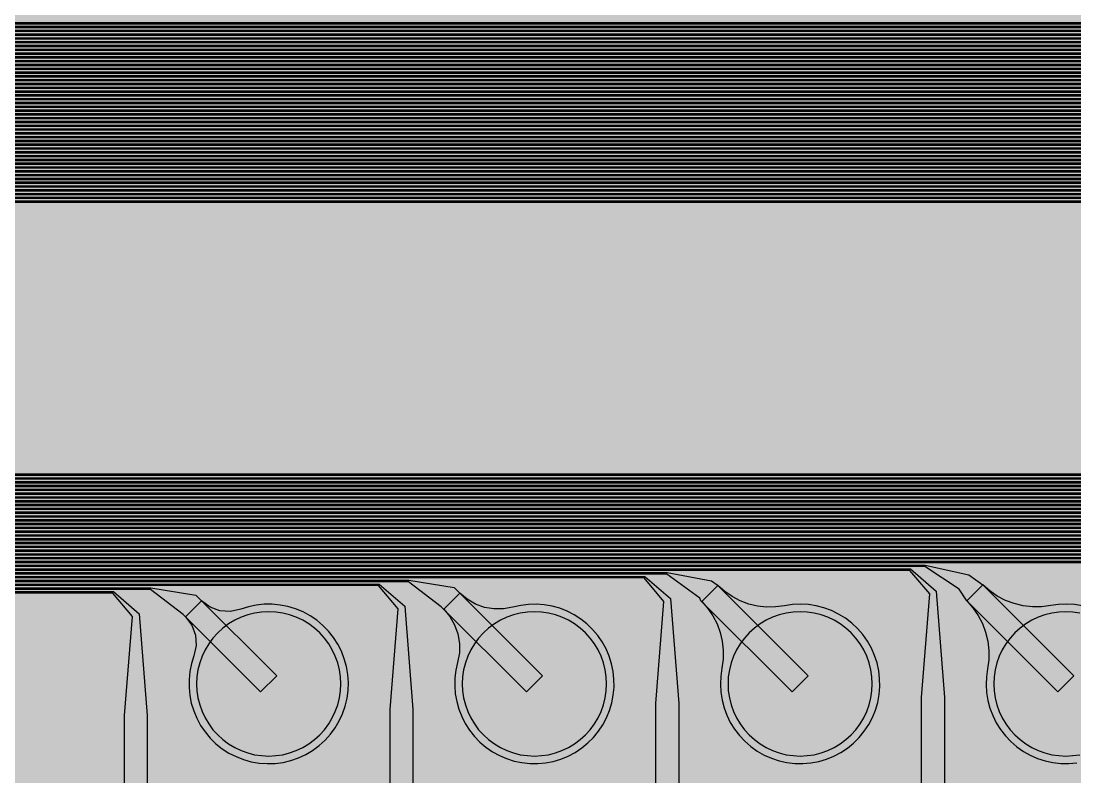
# Model space of a CAD drawing. Header units: metres. Extents: x -7240 to 10960, y -29667 to 1823.
# Drawn here: x -5403 to -4015, y -20165 to -19170 of the extents above; entities that cross this region are included whole.
import ezdxf

# ---------------------------------------------------------------- set-up
doc = ezdxf.new("R2010")
doc.units = ezdxf.units.M
for name, color, linetype in [('Metal1', 4, 'CONTINUOUS'), ('Polyimide', 7, 'CONTINUOUS'), ('Polyimide_Negative', 5, 'CONTINUOUS')]:
    doc.layers.add(name, color=color, linetype=linetype)

msp = doc.modelspace()

# ---------------------------------------------------------------- hatches: boundary and pattern name
at = {"layer": 'Polyimide'}
msp.add_hatch(color=7, dxfattribs=at).paths.add_polyline_path([(4088.5, -11806.9), (4098.7, -11851.2), (4115.6, -11893.5), (4138.6, -11932.7), (4167.4, -11968), (4201.1, -11998.5), (4239, -12023.6), (4280.3, -12042.7), (4349.2, -12073.7), (4413.2, -12113.8), (4471.3, -12162), (4522.3, -12217.7), (4565.4, -12279.7), (4599.7, -12346.9), (4624.7, -12418.2), (4639.9, -12492.2), (4645, -12567.5), (4639.9, -12642.8), (4624.7, -12716.8), (4599.7, -12788.1), (4565.4, -12855.3), (4522.3, -12917.3), (4471.3, -12973), (4413.2, -13021.2), (4349.2, -13061.3), (4280.3, -13092.3), (4239, -13111.4), (4201.1, -13136.5), (4167.4, -13167), (4138.6, -13202.3), (4115.6, -13241.5), (4098.7, -13283.8), (4088.5, -13328.1), (4085, -13373.5), (4085, -13567.5), (4099.4, -13861.6), (4142.6, -14152.8), (4214.2, -14438.4), (4313.4, -14715.5), (4439.2, -14981.7), (4590.6, -15234.2), (4766, -15470.7), (4963.7, -15688.8), (5181.8, -15886.5), (5418.3, -16061.9), (5670.8, -16213.3), (5936.9, -16339.1), (6214.1, -16438.3), (6499.7, -16509.9), (6790.9, -16553.1), (7085, -16567.5), (9960.4, -16567.5), (10038.8, -16571.4), (10116.4, -16582.9), (10192.6, -16601.9), (10266.5, -16628.4), (10337.5, -16662), (10404.8, -16702.3), (10467.9, -16749.1), (10526.1, -16801.8), (10578.8, -16860), (10625.6, -16923), (10665.9, -16990.4), (10699.5, -17061.4), (10725.9, -17135.3), (10745, -17211.4), (10756.5, -17289.1), (10760.4, -17367.5), (10760.4, -21957.3), (10721.6, -22012.9), (10686, -22070.6), (10653.6, -22130.1), (10624.5, -22191.4), (10598.9, -22254.2), (10576.8, -22318.2), (10558.3, -22383.5), (10543.4, -22449.6), (10532.2, -22516.5), (10524.7, -22583.8), (10521, -22651.5), (10521, -22719.3), (10524.7, -22787), (10532.2, -22854.4), (10543.4, -22921.2), (10558.3, -22987.4), (10576.8, -23052.6), (10598.9, -23116.7), (10624.5, -23179.5), (10653.6, -23240.7), (10686, -23300.3), (10721.6, -23357.9), (10760.4, -23413.5), (10760.4, -28667.5), (10756.5, -28745.9), (10745, -28823.6), (10725.9, -28899.7), (10699.5, -28973.6), (10665.9, -29044.6), (10625.6, -29112), (10578.8, -29175), (10526.1, -29233.2), (10467.9, -29285.9), (10404.8, -29332.7), (10337.5, -29373), (10266.5, -29406.6), (10192.6, -29433.1), (10116.4, -29452.1), (10038.8, -29463.6), (9960.4, -29467.5), (-6239.6, -29467.5), (-6318, -29463.6), (-6395.7, -29452.1), (-6471.9, -29433.1), (-6545.8, -29406.6), (-6616.7, -29373), (-6684.1, -29332.7), (-6747.1, -29285.9), (-6805.3, -29233.2), (-6858, -29175), (-6904.8, -29112), (-6945.2, -29044.6), (-6978.7, -28973.6), (-7005.2, -28899.7), (-7024.3, -28823.6), (-7035.8, -28745.9), (-7039.6, -28667.5), (-7039.6, -23426.3), (-6999.4, -23370.1), (-6962.3, -23311.6), (-6928.7, -23251.2), (-6898.5, -23189), (-6871.8, -23125.1), (-6848.8, -23059.9), (-6829.5, -22993.4), (-6814, -22926), (-6802.4, -22857.8), (-6794.6, -22789.1), (-6790.7, -22720), (-6790.7, -22650.8), (-6794.6, -22581.8), (-6802.4, -22513), (-6814, -22444.8), (-6829.5, -22377.4), (-6848.8, -22311), (-6871.8, -22245.7), (-6898.5, -22181.9), (-6928.7, -22119.7), (-6962.3, -22059.2), (-6999.4, -22000.8), (-7039.6, -21944.5), (-7039.6, -17367.5), (-7035.8, -17289.1), (-7024.3, -17211.4), (-7005.2, -17135.3), (-6978.7, -17061.4), (-6945.2, -16990.4), (-6904.8, -16923), (-6858, -16860), (-6805.3, -16801.8), (-6747.1, -16749.1), (-6684.1, -16702.3), (-6616.7, -16662), (-6545.8, -16628.4), (-6471.9, -16601.9), (-6395.7, -16582.9), (-6318, -16571.4), (-6239.6, -16567.5), (-3334, -16567.5), (-3039.9, -16553.1), (-2748.7, -16509.9), (-2463.1, -16438.3), (-2185.9, -16339.1), (-1919.8, -16213.3), (-1667.3, -16061.9), (-1430.8, -15886.5), (-1212.7, -15688.8), (-1015, -15470.7), (-839.6, -15234.2), (-688.2, -14981.7), (-562.4, -14715.5), (-463.2, -14438.4), (-391.6, -14152.8), (-348.4, -13861.6), (-334, -13567.5), (-334, -13373.5), (-337.5, -13328.1), (-347.7, -13283.8), (-364.6, -13241.5), (-387.6, -13202.3), (-416.4, -13167), (-450.1, -13136.5), (-488, -13111.4), (-529.3, -13092.3), (-529.3, -13092.3), (-598.2, -13061.3), (-662.2, -13021.2), (-720.3, -12973), (-771.3, -12917.3), (-814.4, -12855.3), (-848.7, -12788.1), (-873.7, -12716.8), (-888.9, -12642.8), (-894, -12567.5), (-888.9, -12492.2), (-873.7, -12418.2), (-848.7, -12346.9), (-814.4, -12279.7), (-771.3, -12217.7), (-720.3, -12162), (-662.2, -12113.8), (-598.2, -12073.7), (-529.3, -12042.7), (-488, -12023.6), (-450.1, -11998.5), (-416.4, -11968), (-387.6, -11932.7), (-364.6, -11893.5), (-347.7, -11851.2), (-337.5, -11806.9), (-334, -11761.5), (-334, -11074.3), (-337.5, -11028.9), (-347.7, -10984.6), (-364.6, -10942.4), (-387.6, -10903.1), (-416.4, -10867.8), (-450.1, -10837.3), (-488, -10812.2), (-529.3, -10793.2), (-529.3, -10793.2), (-598.2, -10762.1), (-662.2, -10722.1), (-720.3, -10673.8), (-771.3, -10618.1), (-814.4, -10556.1), (-848.7, -10488.9), (-873.7, -10417.6), (-888.9, -10343.7), (-894, -10268.3), (-888.9, -10193), (-873.7, -10119), (-848.7, -10047.8), (-814.4, -9980.5), (-771.3, -9918.5), (-720.3, -9862.9), (-662.2, -9814.6), (-598.2, -9774.6), (-529.3, -9743.5), (-488, -9724.5), (-450.1, -9699.4), (-416.4, -9668.8), (-387.6, -9633.5), (-364.6, -9594.3), (-347.7, -9552), (-337.5, -9507.7), (-334, -9462.4), (-334, -8775.1), (-337.5, -8729.8), (-347.7, -8685.5), (-364.6, -8643.2), (-387.6, -8604), (-416.4, -8568.7), (-450.1, -8538.1), (-488, -8513), (-529.3, -8494), (-529.3, -8494), (-598.2, -8462.9), (-662.2, -8422.9), (-720.3, -8374.6), (-771.3, -8319), (-814.4, -8257), (-848.7, -8189.7), (-873.7, -8118.5), (-888.9, -8044.5), (-894, -7969.2), (-888.9, -7893.8), (-873.7, -7819.9), (-848.7, -7748.6), (-814.4, -7681.4), (-771.3, -7619.4), (-720.3, -7563.7), (-662.2, -7515.4), (-598.2, -7475.4), (-529.3, -7444.3), (-529.3, -7444.3), (-488, -7425.3), (-450.1, -7400.2), (-416.4, -7369.7), (-387.6, -7334.4), (-364.6, -7295.1), (-347.7, -7252.9), (-337.5, -7208.6), (-334, -7163.2), (-334, -6476), (-337.5, -6430.6), (-347.7, -6386.3), (-364.6, -6344), (-387.6, -6304.8), (-416.4, -6269.5), (-450.1, -6239), (-488, -6213.9), (-529.3, -6194.8), (-529.3, -6194.8), (-598.2, -6163.8), (-662.2, -6123.7), (-720.3, -6075.5), (-771.3, -6019.8), (-814.4, -5957.8), (-848.7, -5890.6), (-873.7, -5819.3), (-888.9, -5745.3), (-894, -5670), (-888.9, -5594.7), (-873.7, -5520.7), (-848.7, -5449.4), (-814.4, -5382.2), (-771.3, -5320.2), (-720.3, -5264.5), (-662.2, -5216.3), (-598.2, -5176.2), (-529.3, -5145.2), (-529.3, -5145.2), (-488, -5126.1), (-450.1, -5101), (-416.4, -5070.5), (-387.6, -5035.2), (-364.6, -4996), (-347.7, -4953.7), (-337.5, -4909.4), (-334, -4864), (-334, 380), (-334, 1522.5), (-289, 1522.5), (-288.8, 1515.6), (-288.1, 1508.8), (-287, 1502), (-285.4, 1495.3), (-283.4, 1488.7), (-281, 1482.3), (-278.2, 1476.1), (-274.9, 1470), (-271.3, 1464.2), (-267.3, 1458.6), (-262.9, 1453.3), (-258.2, 1448.3), (-253.2, 1443.6), (-247.9, 1439.2), (-242.3, 1435.2), (-236.5, 1431.6), (-230.4, 1428.3), (-224.2, 1425.5), (-217.8, 1423.1), (-211.2, 1421.1), (-204.5, 1419.5), (-197.7, 1418.4), (-190.9, 1417.7), (-184, 1417.5), (-177.1, 1417.7), (-170.3, 1418.4), (-163.5, 1419.5), (-156.8, 1421.1), (-150.2, 1423.1), (-143.8, 1425.5), (-137.6, 1428.3), (-131.5, 1431.6), (-125.7, 1435.2), (-120.1, 1439.2), (-114.8, 1443.6), (-109.8, 1448.3), (-105.1, 1453.3), (-100.7, 1458.6), (-96.7, 1464.2), (-93.1, 1470), (-89.8, 1476.1), (-87, 1482.3), (-84.6, 1488.7), (-82.6, 1495.3), (-81, 1502), (-79.9, 1508.8), (-79.2, 1515.6), (-79, 1522.5), (1786, 1522.5), (3835, 1522.5), (3835.2, 1529), (3835.9, 1535.6), (3836.9, 1542), (3838.4, 1548.4), (3840.3, 1554.6), (3842.6, 1560.8), (3845.3, 1566.7), (3848.4, 1572.5), (3851.9, 1578.1), (3855.7, 1583.4), (3859.8, 1588.4), (3864.3, 1593.2), (3869.1, 1597.7), (3874.1, 1601.8), (3879.4, 1605.6), (3885, 1609.1), (3890.8, 1612.2), (3896.7, 1614.9), (3902.9, 1617.2), (3909.1, 1619.1), (3915.5, 1620.6), (3921.9, 1621.6), (3928.5, 1622.3), (3935, 1622.5), (3941.5, 1622.3), (3948.1, 1621.6), (3954.5, 1620.6), (3960.9, 1619.1), (3967.1, 1617.2), (3973.3, 1614.9), (3979.2, 1612.2), (3985, 1609.1), (3990.6, 1605.6), (3995.9, 1601.8), (4000.9, 1597.7), (4005.7, 1593.2), (4010.2, 1588.4), (4014.3, 1583.4), (4018.1, 1578.1), (4021.6, 1572.5), (4024.7, 1566.7), (4027.4, 1560.8), (4029.7, 1554.6), (4031.6, 1548.4), (4033.1, 1542), (4034.1, 1535.6), (4034.8, 1529), (4035, 1522.5), (4085, 1522.5), (4085, 380), (4085, 330), (4085, -4864), (4088.5, -4909.4), (4098.7, -4953.7), (4115.6, -4996), (4138.6, -5035.2), (4167.4, -5070.5), (4201.1, -5101), (4239, -5126.1), (4280.3, -5145.2), (4280.3, -5145.2), (4349.2, -5176.2), (4413.2, -5216.3), (4471.3, -5264.5), (4522.3, -5320.2), (4565.4, -5382.2), (4599.7, -5449.4), (4624.7, -5520.7), (4639.9, -5594.7), (4645, -5670), (4639.9, -5745.3), (4624.7, -5819.3), (4599.7, -5890.6), (4565.4, -5957.8), (4522.3, -6019.8), (4471.3, -6075.5), (4413.2, -6123.7), (4349.2, -6163.8), (4280.3, -6194.8), (4239, -6213.9), (4201.1, -6239), (4167.4, -6269.5), (4138.6, -6304.8), (4115.6, -6344), (4098.7, -6386.3), (4088.5, -6430.6), (4085, -6476), (4085, -11761.5), (4088.5, -11806.9)])

# ---------------------------------------------------------------- linework, layer by layer
at = {"layer": 'Metal1'}
for points in [[(898.9, -18191.7), (898.9, -19377.9), (868.3, -19408.5), (-6037.5, -19408.5), (-6068.1, -19377.9), (-6068.1, -16796.6)], [(-6066.1, -16797.4), (-6066.1, -19377.1), (-6036.7, -19406.5), (867.5, -19406.5), (896.9, -19377.1), (896.9, -18191.7)], [(893.9, -18191.7), (893.9, -19372.9), (863.3, -19403.5), (-6032.5, -19403.5), (-6063.1, -19372.9), (-6063.1, -16801.6)], [(-6061.1, -16802.4), (-6061.1, -19372.1), (-6031.7, -19401.5), (862.5, -19401.5), (891.9, -19372.1), (891.9, -18191.7)], [(888.9, -18191.7), (888.9, -19367.9), (858.3, -19398.5), (-6027.5, -19398.5), (-6058.1, -19367.9), (-6058.1, -16806.6)], [(-6056.1, -16807.4), (-6056.1, -19367.1), (-6026.7, -19396.5), (857.5, -19396.5), (886.9, -19367.1), (886.9, -18191.7)], [(883.9, -18191.7), (883.9, -19362.9), (853.3, -19393.5), (-6022.5, -19393.5), (-6053.1, -19362.9), (-6053.1, -16811.6)], [(-6051.1, -16812.4), (-6051.1, -19362.1), (-6021.7, -19391.5), (852.5, -19391.5), (881.9, -19362.1), (881.9, -18191.7)], [(878.9, -18191.7), (878.9, -19357.9), (848.3, -19388.5), (-6017.5, -19388.5), (-6048.1, -19357.9), (-6048.1, -16816.6)], [(-6046.1, -16817.4), (-6046.1, -19357.1), (-6016.7, -19386.5), (847.5, -19386.5), (876.9, -19357.1), (876.9, -18191.7)], [(873.9, -18191.7), (873.9, -19352.9), (843.3, -19383.5), (-6012.5, -19383.5), (-6043.1, -19352.9), (-6043.1, -16821.6)], [(-6041.1, -16822.4), (-6041.1, -19352.1), (-6011.7, -19381.5), (842.5, -19381.5), (871.9, -19352.1), (871.9, -18191.7)], [(868.9, -18191.7), (868.9, -19347.9), (838.3, -19378.5), (-6007.5, -19378.5), (-6038.1, -19347.9), (-6038.1, -16826.6)], [(-6036.1, -16827.4), (-6036.1, -19347.1), (-6006.7, -19376.5), (837.5, -19376.5), (866.9, -19347.1), (866.9, -18191.7)], [(863.9, -18191.7), (863.9, -19342.9), (833.3, -19373.5), (-6002.5, -19373.5), (-6033.1, -19342.9), (-6033.1, -16831.6)], [(-6031.1, -16832.4), (-6031.1, -19342.1), (-6001.7, -19371.5), (832.5, -19371.5), (861.9, -19342.1), (861.9, -18191.7)], [(858.9, -18191.7), (858.9, -19337.9), (828.3, -19368.5), (-5997.5, -19368.5), (-6028.1, -19337.9), (-6028.1, -16836.6)], [(-6026.1, -16837.4), (-6026.1, -19337.1), (-5996.7, -19366.5), (827.5, -19366.5), (856.9, -19337.1), (856.9, -18191.7)], [(853.9, -18191.7), (853.9, -19332.9), (823.3, -19363.5), (-5992.5, -19363.5), (-6023.1, -19332.9), (-6023.1, -16841.6)], [(-6021.1, -16842.4), (-6021.1, -19332.1), (-5991.7, -19361.5), (822.5, -19361.5), (851.9, -19332.1), (851.9, -18191.7)], [(848.9, -18191.7), (848.9, -19327.9), (818.3, -19358.5), (-5987.5, -19358.5), (-6018.1, -19327.9), (-6018.1, -16846.6)], [(-6016.1, -16847.4), (-6016.1, -19327.1), (-5986.7, -19356.5), (817.5, -19356.5), (846.9, -19327.1), (846.9, -18191.7)], [(843.9, -18191.7), (843.9, -19322.9), (813.3, -19353.5), (-5982.5, -19353.5), (-6013.1, -19322.9), (-6013.1, -16851.6)], [(-6011.1, -16852.4), (-6011.1, -19322.1), (-5981.7, -19351.5), (812.5, -19351.5), (841.9, -19322.1), (841.9, -18191.7)], [(838.9, -18191.7), (838.9, -19317.9), (808.3, -19348.5), (-5977.5, -19348.5), (-6008.1, -19317.9), (-6008.1, -16856.6)], [(-6006.1, -16857.4), (-6006.1, -19317.1), (-5976.7, -19346.5), (807.5, -19346.5), (836.9, -19317.1), (836.9, -18191.7)], [(833.9, -18191.7), (833.9, -19312.9), (803.3, -19343.5), (-5972.5, -19343.5), (-6003.1, -19312.9), (-6003.1, -16861.6)], [(-6001.1, -16862.4), (-6001.1, -19312.1), (-5971.7, -19341.5), (802.5, -19341.5), (831.9, -19312.1), (831.9, -18191.7)], [(828.9, -18191.7), (828.9, -19307.9), (798.3, -19338.5), (-5967.5, -19338.5), (-5998.1, -19307.9), (-5998.1, -16866.6)], [(-5996.1, -16867.4), (-5996.1, -19307.1), (-5966.7, -19336.5), (797.5, -19336.5), (826.9, -19307.1), (826.9, -18191.7)], [(823.9, -18191.7), (823.9, -19302.9), (793.3, -19333.5), (-5962.5, -19333.5), (-5993.1, -19302.9), (-5993.1, -16871.6)], [(-5991.1, -16872.4), (-5991.1, -19302.1), (-5961.7, -19331.5), (792.5, -19331.5), (821.9, -19302.1), (821.9, -18191.7)], [(818.9, -18191.7), (818.9, -19297.9), (788.3, -19328.5), (-5957.5, -19328.5), (-5988.1, -19297.9), (-5988.1, -16876.6)], [(-5986.1, -16877.4), (-5986.1, -19297.1), (-5956.7, -19326.5), (787.5, -19326.5), (816.9, -19297.1), (816.9, -18191.7)], [(813.9, -18191.7), (813.9, -19292.9), (783.3, -19323.5), (-5952.5, -19323.5), (-5983.1, -19292.9), (-5983.1, -16881.6)], [(-5981.1, -16882.4), (-5981.1, -19292.1), (-5951.7, -19321.5), (782.5, -19321.5), (811.9, -19292.1), (811.9, -18191.7)], [(808.9, -18191.7), (808.9, -19287.9), (778.3, -19318.5), (-5947.5, -19318.5), (-5978.1, -19287.9), (-5978.1, -16886.6)], [(-5976.1, -16887.4), (-5976.1, -19287.1), (-5946.7, -19316.5), (777.5, -19316.5), (806.9, -19287.1), (806.9, -18191.7)], [(803.9, -18191.7), (803.9, -19282.9), (773.3, -19313.5), (-5942.5, -19313.5), (-5973.1, -19282.9), (-5973.1, -16891.6)], [(-5971.1, -16892.4), (-5971.1, -19282.1), (-5941.7, -19311.5), (772.5, -19311.5), (801.9, -19282.1), (801.9, -18191.7)], [(798.9, -18191.7), (798.9, -19277.9), (768.3, -19308.5), (-5937.5, -19308.5), (-5968.1, -19277.9), (-5968.1, -16896.6)], [(-5966.1, -16897.4), (-5966.1, -19277.1), (-5936.7, -19306.5), (767.5, -19306.5), (796.9, -19277.1), (796.9, -18191.7)], [(793.9, -18191.7), (793.9, -19272.9), (763.3, -19303.5), (-5932.5, -19303.5), (-5963.1, -19272.9), (-5963.1, -16901.6)], [(-5961.1, -16902.4), (-5961.1, -19272.1), (-5931.7, -19301.5), (762.5, -19301.5), (791.9, -19272.1), (791.9, -18191.7)], [(788.9, -18191.7), (788.9, -19267.9), (758.3, -19298.5), (-5927.5, -19298.5), (-5958.1, -19267.9), (-5958.1, -16906.6)], [(-5956.1, -16907.4), (-5956.1, -19267.1), (-5926.7, -19296.5), (757.5, -19296.5), (786.9, -19267.1), (786.9, -18191.7)], [(783.9, -18191.7), (783.9, -19262.9), (753.3, -19293.5), (-5922.5, -19293.5), (-5953.1, -19262.9), (-5953.1, -16911.6)], [(-5951.1, -16912.4), (-5951.1, -19262.1), (-5921.7, -19291.5), (752.5, -19291.5), (781.9, -19262.1), (781.9, -18191.7)], [(778.9, -18191.7), (778.9, -19257.9), (748.3, -19288.5), (-5917.5, -19288.5), (-5948.1, -19257.9), (-5948.1, -16916.6)], [(-5946.1, -16917.4), (-5946.1, -19257.1), (-5916.7, -19286.5), (747.5, -19286.5), (776.9, -19257.1), (776.9, -18191.7)], [(773.9, -18191.7), (773.9, -19252.9), (743.3, -19283.5), (-5912.5, -19283.5), (-5943.1, -19252.9), (-5943.1, -16921.6)], [(-5941.1, -16922.4), (-5941.1, -19252.1), (-5911.7, -19281.5), (742.5, -19281.5), (771.9, -19252.1), (771.9, -18191.7)], [(768.9, -18191.7), (768.9, -19247.9), (738.3, -19278.5), (-5907.5, -19278.5), (-5938.1, -19247.9), (-5938.1, -16926.6)], [(-5936.1, -16927.4), (-5936.1, -19247.1), (-5906.7, -19276.5), (737.5, -19276.5), (766.9, -19247.1), (766.9, -18191.7)], [(763.9, -18191.7), (763.9, -19242.9), (733.3, -19273.5), (-5902.5, -19273.5), (-5933.1, -19242.9), (-5933.1, -16931.6)], [(-5931.1, -16932.4), (-5931.1, -19242.1), (-5901.7, -19271.5), (732.5, -19271.5), (761.9, -19242.1), (761.9, -18191.7)], [(758.9, -18191.7), (758.9, -19237.9), (728.3, -19268.5), (-5897.5, -19268.5), (-5928.1, -19237.9), (-5928.1, -16936.6)], [(-5926.1, -16937.4), (-5926.1, -19237.1), (-5896.7, -19266.5), (727.5, -19266.5), (756.9, -19237.1), (756.9, -18191.7)], [(753.9, -18191.7), (753.9, -19232.9), (723.3, -19263.5), (-5892.5, -19263.5), (-5923.1, -19232.9), (-5923.1, -16941.6)], [(-5921.1, -16942.4), (-5921.1, -19232.1), (-5891.7, -19261.5), (722.5, -19261.5), (751.9, -19232.1), (751.9, -18191.7)], [(748.9, -18191.7), (748.9, -19227.9), (718.3, -19258.5), (-5887.5, -19258.5), (-5918.1, -19227.9), (-5918.1, -16946.6)], [(-5916.1, -16947.4), (-5916.1, -19227.1), (-5886.7, -19256.5), (717.5, -19256.5), (746.9, -19227.1), (746.9, -18191.7)], [(743.9, -18191.7), (743.9, -19222.9), (713.3, -19253.5), (-5882.5, -19253.5), (-5913.1, -19222.9), (-5913.1, -16951.6)], [(-5911.1, -16952.4), (-5911.1, -19222.1), (-5881.7, -19251.5), (712.5, -19251.5), (741.9, -19222.1), (741.9, -18191.7)], [(738.9, -18191.7), (738.9, -19217.9), (708.3, -19248.5), (-5877.5, -19248.5), (-5908.1, -19217.9), (-5908.1, -17921.6)], [(-5906.1, -17922.4), (-5906.1, -19217.1), (-5876.7, -19246.5), (707.5, -19246.5), (736.9, -19217.1), (736.9, -18191.7)], [(733.9, -18191.7), (733.9, -19212.9), (703.3, -19243.5), (-5872.5, -19243.5), (-5903.1, -19212.9), (-5903.1, -17926.6)], [(-5901.1, -17927.4), (-5901.1, -19212.1), (-5871.7, -19241.5), (702.5, -19241.5), (731.9, -19212.1), (731.9, -18191.7)], [(728.9, -18191.7), (728.9, -19207.9), (698.3, -19238.5), (-5867.5, -19238.5), (-5898.1, -19207.9), (-5898.1, -17931.6)], [(-5896.1, -17932.4), (-5896.1, -19207.1), (-5866.7, -19236.5), (697.5, -19236.5), (726.9, -19207.1), (726.9, -18191.7)], [(723.9, -18191.7), (723.9, -19202.9), (693.3, -19233.5), (-5862.5, -19233.5), (-5893.1, -19202.9), (-5893.1, -17936.6)], [(-5891.1, -17937.4), (-5891.1, -19202.1), (-5861.7, -19231.5), (692.5, -19231.5), (721.9, -19202.1), (721.9, -18191.7)], [(718.9, -18191.7), (718.9, -19197.9), (688.3, -19228.5), (-5857.5, -19228.5), (-5888.1, -19197.9), (-5888.1, -17941.6)], [(-5886.1, -17942.4), (-5886.1, -19197.1), (-5856.7, -19226.5), (687.5, -19226.5), (716.9, -19197.1), (716.9, -18191.7)], [(713.9, -18191.7), (713.9, -19192.9), (683.3, -19223.5), (-5852.5, -19223.5), (-5883.1, -19192.9), (-5883.1, -17946.6)], [(-5881.1, -17947.4), (-5881.1, -19192.1), (-5851.7, -19221.5), (682.5, -19221.5), (711.9, -19192.1), (711.9, -18191.7)], [(708.9, -18191.7), (708.9, -19187.9), (678.3, -19218.5), (-5847.5, -19218.5), (-5878.1, -19187.9), (-5878.1, -17951.6)], [(-5876.1, -17952.4), (-5876.1, -19187.1), (-5846.7, -19216.5), (677.5, -19216.5), (706.9, -19187.1), (706.9, -18191.7)], [(703.9, -18191.7), (703.9, -19182.9), (673.3, -19213.5), (-5842.5, -19213.5), (-5873.1, -19182.9), (-5873.1, -17956.6)], [(-5871.1, -17957.4), (-5871.1, -19182.1), (-5841.7, -19211.5), (672.5, -19211.5), (701.9, -19182.1), (701.9, -18191.7)], [(698.9, -18191.7), (698.9, -19177.9), (668.3, -19208.5), (-5837.5, -19208.5), (-5868.1, -19177.9), (-5868.1, -17961.6)], [(-5866.1, -17962.4), (-5866.1, -19177.1), (-5836.7, -19206.5), (667.5, -19206.5), (696.9, -19177.1), (696.9, -18191.7)], [(693.9, -18191.7), (693.9, -19172.9), (663.3, -19203.5), (-5832.5, -19203.5), (-5863.1, -19172.9), (-5863.1, -17966.6)], [(-5861.1, -17967.4), (-5861.1, -19172.1), (-5831.7, -19201.5), (662.5, -19201.5), (691.9, -19172.1), (691.9, -18191.7)], [(1218.9, -18191.7), (1218.9, -22377.9), (1188.3, -22408.5), (-6037.5, -22408.5), (-6068.1, -22377.9), (-6068.1, -19796.6), (-6037.5, -19766), (1.9, -19766), (49.5, -19789.8), (108.8, -19884.6), (186.2, -20035.7), (159.5, -20049.3), (82.1, -19898.3), (41.2, -19797.5), (1.4, -19768), (-6036.7, -19768), (-6066.1, -19797.4), (-6066.1, -22377.1), (-6036.7, -22406.5), (1187.5, -22406.5), (1216.9, -22377.1), (1216.9, -18191.7)], [(1213.9, -18191.7), (1213.9, -22372.9), (1183.3, -22403.5), (-6032.5, -22403.5), (-6063.1, -22372.9), (-6063.1, -19801.6), (-6032.5, -19771), (-31.7, -19771), (1.8, -19800.4), (12.9, -19964.2), (12.9, -20782.5), (-17.1, -20782.5), (-17.1, -19964.2), (-6, -19803.6), (-32.5, -19773), (-6031.7, -19773), (-6061.1, -19802.4), (-6061.1, -22372.1), (-6031.7, -22401.5), (1182.5, -22401.5), (1211.9, -22372.1), (1211.9, -18191.7)], [(1208.9, -18191.7), (1208.9, -22367.9), (1178.3, -22398.5), (-6027.5, -22398.5), (-6058.1, -22367.9), (-6058.1, -19806.6), (-6027.5, -19776), (-348.1, -19776), (-299.9, -19799.4), (-243.6, -19885.6), (-163.9, -20035.5), (-190.4, -20049.5), (-270.1, -19899.7), (-308.6, -19807.6), (-348.6, -19778), (-6026.7, -19778), (-6056.1, -19807.4), (-6056.1, -22367.1), (-6026.7, -22396.5), (1177.5, -22396.5), (1206.9, -22367.1), (1206.9, -18191.7)], [(1203.9, -18191.7), (1203.9, -22362.9), (1173.3, -22393.5), (-6022.5, -22393.5), (-6053.1, -22362.9), (-6053.1, -19811.6), (-6022.5, -19781), (-381.7, -19781), (-348.2, -19810.4), (-337.1, -19972.2), (-337.1, -20782.5), (-367.1, -20782.5), (-367.1, -19972.2), (-356.1, -19813.6), (-382.5, -19783), (-6021.7, -19783), (-6051.1, -19812.4), (-6051.1, -22362.1), (-6021.7, -22391.5), (1172.5, -22391.5), (1201.9, -22362.1), (1201.9, -18191.7)], [(1198.9, -18191.7), (1198.9, -22357.9), (1168.3, -22388.5), (-6017.5, -22388.5), (-6048.1, -22357.9), (-6048.1, -19816.6), (-6017.5, -19786), (-698.1, -19786), (-649.3, -19808.9), (-596.1, -19886.7), (-514, -20035.2), (-540.3, -20049.8), (-622.3, -19901.2), (-658.3, -19817.6), (-698.6, -19788), (-6016.7, -19788), (-6046.1, -19817.4), (-6046.1, -22357.1), (-6016.7, -22386.5), (1167.5, -22386.5), (1196.9, -22357.1), (1196.9, -18191.7)], [(1193.9, -18191.7), (1193.9, -22352.9), (1163.3, -22383.5), (-6012.5, -22383.5), (-6043.1, -22352.9), (-6043.1, -19821.6), (-6012.5, -19791), (-731.7, -19791), (-698.2, -19820.4), (-687.1, -19980.2), (-687.1, -20782.5), (-717.1, -20782.5), (-717.1, -19980.2), (-706.1, -19823.6), (-732.5, -19793), (-6011.7, -19793), (-6041.1, -19822.4), (-6041.1, -22352.1), (-6011.7, -22381.5), (1162.5, -22381.5), (1191.9, -22352.1), (1191.9, -18191.7)], [(1188.9, -18191.7), (1188.9, -22347.9), (1158.3, -22378.5), (-6007.5, -22378.5), (-6038.1, -22347.9), (-6038.1, -19826.6), (-6007.5, -19796), (-1048.1, -19796), (-998.7, -19818.3), (-948.7, -19887.9), (-864.1, -20035), (-890.1, -20050), (-974.7, -19902.9), (-1008, -19827.7), (-1048.6, -19798), (-6006.7, -19798), (-6036.1, -19827.4), (-6036.1, -22347.1), (-6006.7, -22376.5), (1157.5, -22376.5), (1186.9, -22347.1), (1186.9, -18191.7)], [(1183.9, -18191.7), (1183.9, -22342.9), (1153.3, -22373.5), (-6002.5, -22373.5), (-6033.1, -22342.9), (-6033.1, -19831.6), (-6002.5, -19801), (-1081.7, -19801), (-1048.1, -19830.3), (-1037.1, -19988.2), (-1037.1, -20782.5), (-1067.1, -20782.5), (-1067.1, -19988.2), (-1056.1, -19833.7), (-1082.5, -19803), (-6001.7, -19803), (-6031.1, -19832.4), (-6031.1, -22342.1), (-6001.7, -22371.5), (1152.5, -22371.5), (1181.9, -22342.1), (1181.9, -18191.7)], [(1178.9, -18191.7), (1178.9, -22337.9), (1148.3, -22368.5), (-5997.5, -22368.5), (-6028.1, -22337.9), (-6028.1, -19836.6), (-5997.5, -19806), (-1398.1, -19806), (-1348, -19827.7), (-1301.5, -19889.2), (-1214.3, -20034.8), (-1240, -20050.2), (-1327.3, -19904.7), (-1357.8, -19837.7), (-1398.6, -19808), (-5996.7, -19808), (-6026.1, -19837.4), (-6026.1, -22337.1), (-5996.7, -22366.5), (1147.5, -22366.5), (1176.9, -22337.1), (1176.9, -18191.7)], [(1173.9, -18191.7), (1173.9, -22332.9), (1143.3, -22363.5), (-5992.5, -22363.5), (-6023.1, -22332.9), (-6023.1, -19841.6), (-5992.5, -19811), (-1431.7, -19811), (-1398.1, -19840.3), (-1387.1, -19996.2), (-1387.1, -20782.5), (-1417.1, -20782.5), (-1417.1, -19996.2), (-1406.1, -19843.7), (-1432.5, -19813), (-5991.7, -19813), (-6021.1, -19842.4), (-6021.1, -22332.1), (-5991.7, -22361.5), (1142.5, -22361.5), (1171.9, -22332.1), (1171.9, -18191.7)], [(1168.9, -18191.7), (1168.9, -22327.9), (1138.3, -22358.5), (-5987.5, -22358.5), (-6018.1, -22327.9), (-6018.1, -19846.6), (-5987.5, -19816), (-1748.1, -19816), (-1697.3, -19837), (-1654.5, -19890.7), (-1564.4, -20034.5), (-1589.8, -20050.5), (-1679.9, -19906.6), (-1707.5, -19847.8), (-1748.6, -19818), (-5986.7, -19818), (-6016.1, -19847.4), (-6016.1, -22327.1), (-5986.7, -22356.5), (1137.5, -22356.5), (1166.9, -22327.1), (1166.9, -18191.7)], [(1163.9, -18191.7), (1163.9, -22322.9), (1133.3, -22353.5), (-5982.5, -22353.5), (-6013.1, -22322.9), (-6013.1, -19851.6), (-5982.5, -19821), (-1781.7, -19821), (-1748.1, -19850.3), (-1737.1, -20004.2), (-1737.1, -20782.5), (-1767.1, -20782.5), (-1767.1, -20004.2), (-1756.2, -19853.7), (-1782.5, -19823), (-5981.7, -19823), (-6011.1, -19852.4), (-6011.1, -22322.1), (-5981.7, -22351.5), (1132.5, -22351.5), (1161.9, -22322.1), (1161.9, -18191.7)], [(1158.9, -18191.7), (1158.9, -22317.9), (1128.3, -22348.5), (-5977.5, -22348.5), (-6008.1, -22317.9), (-6008.1, -19856.6), (-5977.5, -19826), (-2098.1, -19826), (-2046.5, -19846.3), (-2007.6, -19892.3), (-1914.6, -20034.3), (-1939.7, -20050.7), (-2032.7, -19908.8), (-2057.3, -19857.9), (-2098.6, -19828), (-5976.7, -19828), (-6006.1, -19857.4), (-6006.1, -22317.1), (-5976.7, -22346.5), (1127.5, -22346.5), (1156.9, -22317.1), (1156.9, -18191.7)], [(1153.9, -18191.7), (1153.9, -22312.9), (1123.3, -22343.5), (-5972.5, -22343.5), (-6003.1, -22312.9), (-6003.1, -19861.6), (-5972.5, -19831), (-2131.7, -19831), (-2098, -19860.3), (-2087.1, -20012.2), (-2087.1, -20782.5), (-2117.1, -20782.5), (-2117.1, -20012.2), (-2106.2, -19863.7), (-2132.5, -19833), (-5971.7, -19833), (-6001.1, -19862.4), (-6001.1, -22312.1), (-5971.7, -22341.5), (1122.5, -22341.5), (1151.9, -22312.1), (1151.9, -18191.7)], [(1148.9, -18191.7), (1148.9, -22307.9), (1118.3, -22338.5), (-5967.5, -22338.5), (-5998.1, -22307.9), (-5998.1, -19866.6), (-5967.5, -19836), (-2448.1, -19836), (-2395.7, -19855.4), (-2360.9, -19894.1), (-2264.8, -20034), (-2289.5, -20051), (-2385.6, -19911.1), (-2407, -19868.1), (-2448.6, -19838), (-5966.7, -19838), (-5996.1, -19867.4), (-5996.1, -22307.1), (-5966.7, -22336.5), (1117.5, -22336.5), (1146.9, -22307.1), (1146.9, -18191.7)], [(1143.9, -18191.7), (1143.9, -22302.9), (1113.3, -22333.5), (-5962.5, -22333.5), (-5993.1, -22302.9), (-5993.1, -19871.6), (-5962.5, -19841), (-2481.7, -19841), (-2448, -19870.3), (-2437.1, -20020.2), (-2437.1, -20782.5), (-2467.1, -20782.5), (-2467.1, -20020.2), (-2456.2, -19873.7), (-2482.5, -19843), (-5961.7, -19843), (-5991.1, -19872.4), (-5991.1, -22302.1), (-5961.7, -22331.5), (1112.5, -22331.5), (1141.9, -22302.1), (1141.9, -18191.7)], [(1138.9, -18191.7), (1138.9, -22297.9), (1108.3, -22328.5), (-5957.5, -22328.5), (-5988.1, -22297.9), (-5988.1, -19876.6), (-5957.5, -19846), (-2798.1, -19846), (-2744.8, -19864.4), (-2714.3, -19896.1), (-2615, -20033.7), (-2639.3, -20051.3), (-2738.7, -19913.7), (-2756.7, -19878.3), (-2798.6, -19848), (-5956.7, -19848), (-5986.1, -19877.4), (-5986.1, -22297.1), (-5956.7, -22326.5), (1107.5, -22326.5), (1136.9, -22297.1), (1136.9, -18191.7)], [(1133.9, -18191.7), (1133.9, -22292.9), (1103.3, -22323.5), (-5952.5, -22323.5), (-5983.1, -22292.9), (-5983.1, -19881.6), (-5952.5, -19851), (-2831.7, -19851), (-2798, -19880.3), (-2787.1, -20028.2), (-2787.1, -20782.5), (-2817.1, -20782.5), (-2817.1, -20028.2), (-2806.3, -19883.7), (-2832.5, -19853), (-5951.7, -19853), (-5981.1, -19882.4), (-5981.1, -22292.1), (-5951.7, -22321.5), (1102.5, -22321.5), (1131.9, -22292.1), (1131.9, -18191.7)], [(1128.9, -18191.7), (1128.9, -22287.9), (1098.3, -22318.5), (-5947.5, -22318.5), (-5978.1, -22287.9), (-5978.1, -19886.6), (-5947.5, -19856), (-3148.1, -19856), (-3093.9, -19873.2), (-3068, -19898.4), (-2965.2, -20033.4), (-2989.1, -20051.6), (-3091.9, -19916.6), (-3106.5, -19888.5), (-3148.6, -19858), (-5946.7, -19858), (-5976.1, -19887.4), (-5976.1, -22287.1), (-5946.7, -22316.5), (1097.5, -22316.5), (1126.9, -22287.1), (1126.9, -18191.7)], [(1123.9, -18191.7), (1123.9, -22282.9), (1093.3, -22313.5), (-5942.5, -22313.5), (-5973.1, -22282.9), (-5973.1, -19891.6), (-5942.5, -19861), (-3181.7, -19861), (-3147.9, -19890.3), (-3137.1, -20036.2), (-3137.1, -20782.5), (-3167.1, -20782.5), (-3167.1, -20036.2), (-3156.3, -19893.7), (-3182.5, -19863), (-5941.7, -19863), (-5971.1, -19892.4), (-5971.1, -22282.1), (-5941.7, -22311.5), (1092.5, -22311.5), (1121.9, -22282.1), (1121.9, -18191.7)], [(1118.9, -18191.7), (1118.9, -22277.9), (1088.3, -22308.5), (-5937.5, -22308.5), (-5968.1, -22277.9), (-5968.1, -19896.6), (-5937.5, -19866), (-3532.4, -19866), (-3476.6, -19881), (-3436.5, -19911.9), (-3316.5, -20031.9), (-3337.7, -20053.1), (-3457.7, -19933.1), (-3486.2, -19895.4), (-3532.8, -19868), (-5936.7, -19868), (-5966.1, -19897.4), (-5966.1, -22277.1), (-5936.7, -22306.5), (1087.5, -22306.5), (1116.9, -22277.1), (1116.9, -18191.7)], [(1113.9, -18191.7), (1113.9, -22272.9), (1083.3, -22303.5), (-5932.5, -22303.5), (-5963.1, -22272.9), (-5963.1, -19901.6), (-5932.5, -19871), (-3531.7, -19871), (-3497.9, -19900.3), (-3487.1, -20044.2), (-3487.1, -20782.5), (-3517.1, -20782.5), (-3517.1, -20044.2), (-3506.3, -19903.7), (-3532.5, -19873), (-5931.7, -19873), (-5961.1, -19902.4), (-5961.1, -22272.1), (-5931.7, -22301.5), (1082.5, -22301.5), (1111.9, -22272.1), (1111.9, -18191.7)], [(1108.9, -18191.7), (1108.9, -22267.9), (1078.3, -22298.5), (-5927.5, -22298.5), (-5958.1, -22267.9), (-5958.1, -19906.6), (-5927.5, -19876), (-3872.4, -19876), (-3815.9, -19890), (-3786.5, -19911.9), (-3666.5, -20031.9), (-3687.7, -20053.1), (-3807.7, -19933.1), (-3826.9, -19906.4), (-3872.8, -19878), (-5926.7, -19878), (-5956.1, -19907.4), (-5956.1, -22267.1), (-5926.7, -22296.5), (1077.5, -22296.5), (1106.9, -22267.1), (1106.9, -18191.7)], [(1103.9, -18191.7), (1103.9, -22262.9), (1073.3, -22293.5), (-5922.5, -22293.5), (-5953.1, -22262.9), (-5953.1, -19911.6), (-5922.5, -19881), (-3881.7, -19881), (-3847.9, -19910.2), (-3837.1, -20052.2), (-3837.1, -20782.5), (-3867.1, -20782.5), (-3867.1, -20052.2), (-3856.4, -19913.8), (-3882.5, -19883), (-5921.7, -19883), (-5951.1, -19912.4), (-5951.1, -22262.1), (-5921.7, -22291.5), (1072.5, -22291.5), (1101.9, -22262.1), (1101.9, -18191.7)], [(1098.9, -18191.7), (1098.9, -22257.9), (1068.3, -22288.5), (-5917.5, -22288.5), (-5948.1, -22257.9), (-5948.1, -19916.6), (-5917.5, -19886), (-4212.4, -19886), (-4155, -19898.7), (-4136.5, -19911.9), (-4016.5, -20031.9), (-4037.7, -20053.1), (-4157.7, -19933.1), (-4167.8, -19917.8), (-4212.8, -19888), (-5916.7, -19888), (-5946.1, -19917.4), (-5946.1, -22257.1), (-5916.7, -22286.5), (1067.5, -22286.5), (1096.9, -22257.1), (1096.9, -18191.7)], [(1093.9, -18191.7), (1093.9, -22252.9), (1063.3, -22283.5), (-5912.5, -22283.5), (-5943.1, -22252.9), (-5943.1, -19921.6), (-5912.5, -19891), (-4231.7, -19891), (-4197.8, -19920.2), (-4187.1, -20060.2), (-4187.1, -20782.5), (-4217.1, -20782.5), (-4217.1, -20060.2), (-4206.4, -19923.8), (-4232.5, -19893), (-5911.7, -19893), (-5941.1, -19922.4), (-5941.1, -22252.1), (-5911.7, -22281.5), (1062.5, -22281.5), (1091.9, -22252.1), (1091.9, -18191.7)], [(1088.9, -18191.7), (1088.9, -22247.9), (1058.3, -22278.5), (-5907.5, -22278.5), (-5938.1, -22247.9), (-5938.1, -19926.6), (-5907.5, -19896), (-4552.4, -19896), (-4493.7, -19906.7), (-4486.5, -19911.9), (-4366.5, -20031.9), (-4387.7, -20053.1), (-4507.7, -19933.1), (-4509.1, -19929.8), (-4552.8, -19898), (-5906.7, -19898), (-5936.1, -19927.4), (-5936.1, -22247.1), (-5906.7, -22276.5), (1057.5, -22276.5), (1086.9, -22247.1), (1086.9, -18191.7)], [(1083.9, -18191.7), (1083.9, -22242.9), (1053.3, -22273.5), (-5902.5, -22273.5), (-5933.1, -22242.9), (-5933.1, -19931.6), (-5902.5, -19901), (-4581.7, -19901), (-4547.8, -19930.2), (-4537.1, -20068.2), (-4537.1, -20782.5), (-4567.1, -20782.5), (-4567.1, -20068.2), (-4556.5, -19933.8), (-4582.5, -19903), (-5901.7, -19903), (-5931.1, -19932.4), (-5931.1, -22242.1), (-5901.7, -22271.5), (1052.5, -22271.5), (1081.9, -22242.1), (1081.9, -18191.7)], [(1078.9, -18191.7), (1078.9, -22237.9), (1048.3, -22268.5), (-5897.5, -22268.5), (-5928.1, -22237.9), (-5928.1, -19936.6), (-5897.5, -19906), (-4892.4, -19906), (-4832.9, -19915.5), (-4716.5, -20031.9), (-4737.7, -20053.1), (-4849.9, -19940.9), (-4892.8, -19908), (-5896.7, -19908), (-5926.1, -19937.4), (-5926.1, -22237.1), (-5896.7, -22266.5), (1047.5, -22266.5), (1076.9, -22237.1), (1076.9, -18191.7)], [(1073.9, -18191.7), (1073.9, -22232.9), (1043.3, -22263.5), (-5892.5, -22263.5), (-5923.1, -22232.9), (-5923.1, -19941.6), (-5892.5, -19911), (-4931.7, -19911), (-4897.8, -19940.2), (-4887.1, -20076.2), (-4887.1, -20782.5), (-4917.1, -20782.5), (-4917.1, -20076.2), (-4906.5, -19943.8), (-4932.5, -19913), (-5891.7, -19913), (-5921.1, -19942.4), (-5921.1, -22232.1), (-5891.7, -22261.5), (1042.5, -22261.5), (1071.9, -22232.1), (1071.9, -18191.7)], [(1068.9, -18191.7), (1068.9, -22227.9), (1038.3, -22258.5), (-5887.5, -22258.5), (-5918.1, -22227.9), (-5918.1, -19946.6), (-5887.5, -19916), (-5232.4, -19916), (-5172.9, -19925.5), (-5066.5, -20031.9), (-5087.7, -20053.1), (-5189.9, -19950.9), (-5232.8, -19918), (-5886.7, -19918), (-5916.1, -19947.4), (-5916.1, -22227.1), (-5886.7, -22256.5), (1037.5, -22256.5), (1066.9, -22227.1), (1066.9, -18191.7)], [(1063.9, -18191.7), (1063.9, -22222.9), (1033.3, -22253.5), (-5882.5, -22253.5), (-5913.1, -22222.9), (-5913.1, -19951.6), (-5882.5, -19921), (-5281.7, -19921), (-5247.7, -19950.2), (-5237.1, -20084.2), (-5237.1, -20782.5), (-5267.1, -20782.5), (-5267.1, -20084.2), (-5256.5, -19953.8), (-5282.5, -19923), (-5881.7, -19923), (-5911.1, -19952.4), (-5911.1, -22222.1), (-5881.7, -22251.5), (1032.5, -22251.5), (1061.9, -22222.1), (1061.9, -18191.7)], [(673.9, -19152.9), (643.3, -19183.5), (-5812.5, -19183.5), (-5843.1, -19152.9)], [(-5841.1, -19152.1), (-5811.7, -19181.5), (642.5, -19181.5), (671.9, -19152.1)], [(668.9, -19147.9), (638.3, -19178.5), (-5807.5, -19178.5), (-5838.1, -19147.9)], [(-5836.1, -19147.1), (-5806.7, -19176.5), (637.5, -19176.5), (666.9, -19147.1)], [(663.9, -19142.9), (633.3, -19173.5), (-5802.5, -19173.5), (-5833.1, -19142.9)], [(-5831.1, -19142.1), (-5801.7, -19171.5), (632.5, -19171.5), (661.9, -19142.1)], [(688.9, -19167.9), (658.3, -19198.5), (-5827.5, -19198.5), (-5858.1, -19167.9)], [(-5856.1, -19167.1), (-5826.7, -19196.5), (657.5, -19196.5), (686.9, -19167.1)], [(683.9, -19162.9), (653.3, -19193.5), (-5822.5, -19193.5), (-5853.1, -19162.9)], [(-5851.1, -19162.1), (-5821.7, -19191.5), (652.5, -19191.5), (681.9, -19162.1)], [(678.9, -19157.9), (648.3, -19188.5), (-5817.5, -19188.5), (-5848.1, -19157.9)], [(-5846.1, -19157.1), (-5816.7, -19186.5), (647.5, -19186.5), (676.9, -19157.1)], [(-4005.3, -19939.8), (-4015.6, -19938.1), (-4026.1, -19937.5), (-4036.6, -19937.9), (-4046.9, -19939.4), (-4059, -19941), (-4071.2, -19941), (-4083.3, -19939.6), (-4095.1, -19936.8), (-4106.6, -19932.5), (-4117.4, -19926.9), (-4127.4, -19920), (-4136.5, -19911.9), (-4157.7, -19933.1), (-4157.7, -19933.1), (-4149.7, -19942.2), (-4142.8, -19952.3), (-4137.1, -19963.1), (-4132.8, -19974.5), (-4130, -19986.3), (-4128.6, -19998.4), (-4128.7, -20010.6), (-4130.2, -20022.7), (-4131.7, -20033.1), (-4132.1, -20043.5), (-4131.5, -20054), (-4129.8, -20064.3), (-4127.1, -20074.5), (-4123.5, -20084.3), (-4118.8, -20093.7), (-4113.3, -20102.6), (-4106.8, -20110.8), (-4099.6, -20118.4), (-4091.7, -20125.3), (-4083.1, -20131.3), (-4074, -20136.5), (-4064.4, -20140.7), (-4054.4, -20143.9), (-4044.2, -20146.1), (-4033.8, -20147.3), (-4023.3, -20147.4), (-4012.8, -20146.5)]]:
    msp.add_lwpolyline(points, dxfattribs=at)
for points in [[(-4506.6, -19934.2), (-4498.7, -19943.1), (-4492, -19953), (-4486.5, -19963.6), (-4482.4, -19974.7), (-4479.6, -19986.3), (-4478.3, -19998.2), (-4478.5, -20010.1), (-4480.1, -20021.9), (-4481.6, -20032.3), (-4482.1, -20042.8), (-4481.6, -20053.3), (-4480, -20063.7), (-4477.3, -20073.9), (-4473.7, -20083.7), (-4469.1, -20093.2), (-4463.6, -20102.1), (-4457.2, -20110.4), (-4450, -20118.1), (-4442.1, -20125), (-4433.5, -20131.1), (-4424.3, -20136.3), (-4414.7, -20140.5), (-4404.7, -20143.8), (-4394.5, -20146.1), (-4384, -20147.3), (-4373.5, -20147.4), (-4363, -20146.6), (-4352.7, -20144.6), (-4342.6, -20141.7), (-4332.9, -20137.7), (-4323.6, -20132.8), (-4314.8, -20127), (-4306.7, -20120.4), (-4299.3, -20112.9), (-4292.6, -20104.8), (-4286.8, -20096), (-4281.9, -20086.7), (-4278, -20077), (-4275, -20066.9), (-4273.1, -20056.6), (-4272.2, -20046.1), (-4272.4, -20035.6), (-4273.6, -20025.2), (-4275.8, -20014.9), (-4279.1, -20004.9), (-4283.3, -19995.3), (-4288.5, -19986.1), (-4294.6, -19977.6), (-4301.5, -19969.6), (-4309.2, -19962.4), (-4317.5, -19956.1), (-4326.5, -19950.5), (-4335.9, -19945.9), (-4345.8, -19942.3), (-4355.9, -19939.7), (-4366.3, -19938.1), (-4376.8, -19937.5), (-4387.3, -19938), (-4397.7, -19939.5), (-4409.5, -19941.2), (-4421.5, -19941.3), (-4433.3, -19940), (-4444.9, -19937.3), (-4456.1, -19933.1), (-4466.7, -19927.6), (-4476.5, -19920.9), (-4485.4, -19913), (-4506.6, -19934.2)], [(-4846.6, -19944.2), (-4838.5, -19953.9), (-4832.2, -19964.9), (-4828, -19976.7), (-4825.8, -19989.2), (-4825.9, -20001.8), (-4828.3, -20014.3), (-4830.6, -20024.4), (-4831.8, -20034.7), (-4832.1, -20045.1), (-4831.3, -20055.5), (-4829.5, -20065.8), (-4826.7, -20075.8), (-4822.9, -20085.5), (-4818.2, -20094.8), (-4812.6, -20103.5), (-4806.1, -20111.7), (-4798.9, -20119.2), (-4790.9, -20125.9), (-4782.3, -20131.8), (-4773.2, -20136.8), (-4763.7, -20140.9), (-4753.7, -20144.1), (-4743.5, -20146.2), (-4733.2, -20147.3), (-4722.8, -20147.4), (-4712.4, -20146.5), (-4702.2, -20144.5), (-4692.2, -20141.5), (-4682.6, -20137.6), (-4673.4, -20132.7), (-4664.7, -20126.9), (-4656.7, -20120.3), (-4649.3, -20113), (-4642.7, -20104.9), (-4636.9, -20096.3), (-4632, -20087.1), (-4628.1, -20077.4), (-4625.1, -20067.4), (-4623.2, -20057.2), (-4622.2, -20046.9), (-4622.3, -20036.4), (-4623.4, -20026.1), (-4625.5, -20015.9), (-4628.7, -20006), (-4632.8, -19996.4), (-4637.8, -19987.3), (-4643.7, -19978.7), (-4650.4, -19970.8), (-4657.9, -19963.5), (-4666.1, -19957.1), (-4674.8, -19951.4), (-4684.1, -19946.7), (-4693.8, -19942.9), (-4703.8, -19940.1), (-4714.1, -19938.3), (-4724.5, -19937.5), (-4734.9, -19937.8), (-4745.2, -19939.1), (-4755.4, -19941.4), (-4767.8, -19943.7), (-4780.4, -19943.8), (-4792.9, -19941.7), (-4804.8, -19937.4), (-4815.7, -19931.1), (-4825.4, -19923), (-4846.6, -19944.2)], [(-5186.6, -19954.2), (-5178.3, -19965.3), (-5173.5, -19978.3), (-5172.5, -19992.1), (-5175.5, -20005.7), (-5178.7, -20015.7), (-5180.8, -20026.1), (-5182, -20036.6), (-5182, -20047.1), (-5181, -20057.6), (-5179, -20068), (-5175.9, -20078.1), (-5171.9, -20087.8), (-5166.8, -20097.1), (-5160.9, -20105.8), (-5154.1, -20113.9), (-5146.6, -20121.3), (-5138.3, -20127.8), (-5129.4, -20133.5), (-5120, -20138.3), (-5110.2, -20142.2), (-5100, -20145), (-5089.6, -20146.8), (-5079.1, -20147.5), (-5068.6, -20147.2), (-5058.1, -20145.8), (-5047.8, -20143.3), (-5037.9, -20139.9), (-5028.3, -20135.4), (-5019.2, -20130.1), (-5010.7, -20123.8), (-5002.9, -20116.7), (-4995.8, -20108.9), (-4989.5, -20100.4), (-4984.2, -20091.3), (-4979.7, -20081.8), (-4976.3, -20071.8), (-4973.9, -20061.5), (-4972.5, -20051.1), (-4972.1, -20040.5), (-4972.9, -20030), (-4974.7, -20019.6), (-4977.5, -20009.4), (-4981.3, -19999.6), (-4986.1, -19990.2), (-4991.8, -19981.3), (-4998.4, -19973.1), (-5005.7, -19965.5), (-5013.8, -19958.7), (-5022.5, -19952.8), (-5031.8, -19947.8), (-5041.6, -19943.7), (-5051.7, -19940.6), (-5062, -19938.6), (-5072.5, -19937.6), (-5083.1, -19937.7), (-5093.6, -19938.8), (-5103.9, -19941), (-5113.9, -19944.2), (-5127.5, -19947.1), (-5141.3, -19946.1), (-5154.3, -19941.3), (-5165.4, -19933), (-5186.6, -19954.2)]]:
    msp.add_lwpolyline(points, close=True, dxfattribs=at)
at = {"layer": 'Polyimide_Negative'}
for points in [[(-4982.1, -20042.5), (-4982.6, -20033.2), (-4984, -20024), (-4986.2, -20014.9), (-4989.4, -20006.1), (-4993.3, -19997.7), (-4998.1, -19989.7), (-5003.7, -19982.2), (-5009.9, -19975.3), (-5016.9, -19969.1), (-5024.3, -19963.5), (-5032.3, -19958.7), (-5040.8, -19954.7), (-5049.5, -19951.6), (-5058.6, -19949.3), (-5067.8, -19948), (-5077.1, -19947.5), (-5086.4, -19948), (-5095.7, -19949.3), (-5104.7, -19951.6), (-5113.5, -19954.7), (-5121.9, -19958.7), (-5129.9, -19963.5), (-5137.4, -19969.1), (-5144.3, -19975.3), (-5150.6, -19982.2), (-5156.1, -19989.7), (-5160.9, -19997.7), (-5164.9, -20006.1), (-5168, -20014.9), (-5170.3, -20024), (-5171.7, -20033.2), (-5172.1, -20042.5), (-5171.7, -20051.8), (-5170.3, -20061), (-5168, -20070.1), (-5164.9, -20078.9), (-5160.9, -20087.3), (-5156.1, -20095.3), (-5150.6, -20102.8), (-5144.3, -20109.7), (-5137.4, -20115.9), (-5129.9, -20121.5), (-5121.9, -20126.3), (-5113.5, -20130.3), (-5104.7, -20133.4), (-5095.7, -20135.7), (-5086.4, -20137), (-5077.1, -20137.5), (-5067.8, -20137), (-5058.6, -20135.7), (-5049.5, -20133.4), (-5040.8, -20130.3), (-5032.3, -20126.3), (-5024.3, -20121.5), (-5016.9, -20115.9), (-5009.9, -20109.7), (-5003.7, -20102.8), (-4998.1, -20095.3), (-4993.3, -20087.3), (-4989.4, -20078.9), (-4986.2, -20070.1), (-4984, -20061), (-4982.6, -20051.8), (-4982.1, -20042.5)], [(-4632.1, -20042.5), (-4632.6, -20033.2), (-4634, -20024), (-4636.2, -20014.9), (-4639.4, -20006.1), (-4643.3, -19997.7), (-4648.1, -19989.7), (-4653.7, -19982.2), (-4659.9, -19975.3), (-4666.9, -19969.1), (-4674.3, -19963.5), (-4682.3, -19958.7), (-4690.8, -19954.7), (-4699.5, -19951.6), (-4708.6, -19949.3), (-4717.8, -19948), (-4727.1, -19947.5), (-4736.4, -19948), (-4745.7, -19949.3), (-4754.7, -19951.6), (-4763.5, -19954.7), (-4771.9, -19958.7), (-4779.9, -19963.5), (-4787.4, -19969.1), (-4794.3, -19975.3), (-4800.6, -19982.2), (-4806.1, -19989.7), (-4810.9, -19997.7), (-4814.9, -20006.1), (-4818, -20014.9), (-4820.3, -20024), (-4821.7, -20033.2), (-4822.1, -20042.5), (-4821.7, -20051.8), (-4820.3, -20061), (-4818, -20070.1), (-4814.9, -20078.9), (-4810.9, -20087.3), (-4806.1, -20095.3), (-4800.6, -20102.8), (-4794.3, -20109.7), (-4787.4, -20115.9), (-4779.9, -20121.5), (-4771.9, -20126.3), (-4763.5, -20130.3), (-4754.7, -20133.4), (-4745.7, -20135.7), (-4736.4, -20137), (-4727.1, -20137.5), (-4717.8, -20137), (-4708.6, -20135.7), (-4699.5, -20133.4), (-4690.8, -20130.3), (-4682.3, -20126.3), (-4674.3, -20121.5), (-4666.9, -20115.9), (-4659.9, -20109.7), (-4653.7, -20102.8), (-4648.1, -20095.3), (-4643.3, -20087.3), (-4639.4, -20078.9), (-4636.2, -20070.1), (-4634, -20061), (-4632.6, -20051.8), (-4632.1, -20042.5)], [(-4282.1, -20042.5), (-4282.6, -20033.2), (-4284, -20024), (-4286.2, -20014.9), (-4289.4, -20006.1), (-4293.3, -19997.7), (-4298.1, -19989.7), (-4303.7, -19982.2), (-4309.9, -19975.3), (-4316.9, -19969.1), (-4324.3, -19963.5), (-4332.3, -19958.7), (-4340.8, -19954.7), (-4349.5, -19951.6), (-4358.6, -19949.3), (-4367.8, -19948), (-4377.1, -19947.5), (-4386.4, -19948), (-4395.7, -19949.3), (-4404.7, -19951.6), (-4413.5, -19954.7), (-4421.9, -19958.7), (-4429.9, -19963.5), (-4437.4, -19969.1), (-4444.3, -19975.3), (-4450.6, -19982.2), (-4456.1, -19989.7), (-4460.9, -19997.7), (-4464.9, -20006.1), (-4468, -20014.9), (-4470.3, -20024), (-4471.7, -20033.2), (-4472.1, -20042.5), (-4471.7, -20051.8), (-4470.3, -20061), (-4468, -20070.1), (-4464.9, -20078.9), (-4460.9, -20087.3), (-4456.1, -20095.3), (-4450.6, -20102.8), (-4444.3, -20109.7), (-4437.4, -20115.9), (-4429.9, -20121.5), (-4421.9, -20126.3), (-4413.5, -20130.3), (-4404.7, -20133.4), (-4395.7, -20135.7), (-4386.4, -20137), (-4377.1, -20137.5), (-4367.8, -20137), (-4358.6, -20135.7), (-4349.5, -20133.4), (-4340.8, -20130.3), (-4332.3, -20126.3), (-4324.3, -20121.5), (-4316.9, -20115.9), (-4309.9, -20109.7), (-4303.7, -20102.8), (-4298.1, -20095.3), (-4293.3, -20087.3), (-4289.4, -20078.9), (-4286.2, -20070.1), (-4284, -20061), (-4282.6, -20051.8), (-4282.1, -20042.5)]]:
    msp.add_lwpolyline(points, close=True, dxfattribs=at)
msp.add_lwpolyline([(-4008.6, -19949.3), (-4017.8, -19948), (-4027.1, -19947.5), (-4036.4, -19948), (-4045.7, -19949.3), (-4054.7, -19951.6), (-4063.5, -19954.7), (-4071.9, -19958.7), (-4079.9, -19963.5), (-4087.4, -19969.1), (-4094.3, -19975.3), (-4100.6, -19982.2), (-4106.1, -19989.7), (-4110.9, -19997.7), (-4114.9, -20006.1), (-4118, -20014.9), (-4120.3, -20024), (-4121.7, -20033.2), (-4122.1, -20042.5), (-4121.7, -20051.8), (-4120.3, -20061), (-4118, -20070.1), (-4114.9, -20078.9), (-4110.9, -20087.3), (-4106.1, -20095.3), (-4100.6, -20102.8), (-4094.3, -20109.7), (-4087.4, -20115.9), (-4079.9, -20121.5), (-4071.9, -20126.3), (-4063.5, -20130.3), (-4054.7, -20133.4), (-4045.7, -20135.7), (-4036.4, -20137), (-4027.1, -20137.5), (-4017.8, -20137), (-4008.6, -20135.7)], dxfattribs=at)

doc.saveas('drawing.dxf')
